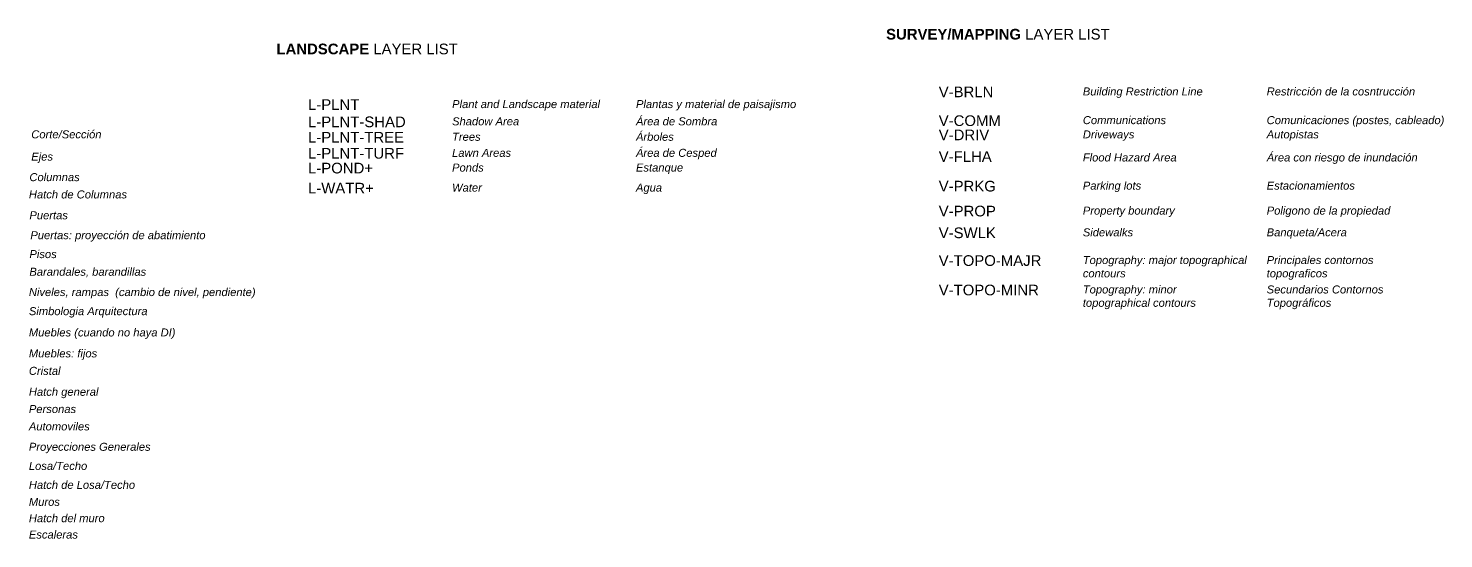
# Model space of a CAD drawing. Header units: metres. Extents: x 2618 to 2886, y 1654 to 1931.
# Drawn here: x 2859.9 to 2886.43, y 1715.66 to 1725.23 of the extents above; entities that cross this region are included whole.
import ezdxf

# ---------------------------------------------------------------- set-up
doc = ezdxf.new("R2010")
doc.units = ezdxf.units.M
for name, color, linetype in [('L-PLNT', 66, 'Continuous'), ('L-PLNT-SHAD', 68, 'Continuous'), ('L-PLNT-TREE', 66, 'Continuous'), ('L-PLNT-TURF', 66, 'Continuous'), ('L-POND+', 134, 'Continuous'), ('V-BRLN', 1, 'Continuous'), ('V-COMM', 8, 'Continuous'), ('V-DRIV', 8, 'Continuous'), ('V-FLHA', 1, 'Continuous'), ('V-PRKG', 8, 'Continuous'), ('V-PROP', 219, 'Continuous'), ('V-SWLK', 5, 'Continuous'), ('V-TOPO-MAJR', 30, 'Continuous'), ('V-TOPO-MINR', 251, 'Continuous')]:
    doc.layers.add(name, color=color, linetype=linetype)
doc.layers.add('L-WATR+', color=7, linetype='Continuous', true_color=0xadd7d7)
doc.styles.add('SANSERIF', font='sanss___.ttf', dxfattribs={"width": 1.5, "height": 0.1})

msp = doc.modelspace()

# ---------------------------------------------------------------- texts
at = {"attachment_point": 2, "style": 'SANSERIF'}
for s, insert, char_height, width in [('{\\fSansSerif|b1|i0|c2|p2;\\W1;SURVEY/MAPPING\\fSansSerif|b0|i0|c2|p2; LAYER LIST}', (2878.077, 1725.217), 0.2, 4.11335), ('{\\fSansSerif|b1|i0|c2|p2;\\W1;LANDSCAPE\\fSansSerif|b0|i0|c2|p2; LAYER LIST}', (2866.252, 1724.94), 0.2, 4.11335), ('\\pxql;{\\fArial|b0|i1|c0|p34;\\W1;Building Restriction Line}', (2880.866, 1724.118), 0.15, 2.39229), ('\\pxql;{\\fArial|b0|i1|c0|p34;\\W1;Restricción de la cosntrucción}', (2884.705, 1724.118), 0.15, 3.17768), ('\\pxql;{\\fArial|b0|i1|c0|p34;\\W1;Plant and Landscape material}', (2869.44, 1723.881), 0.15, 3.18864), ('\\pxql;{\\fArial|b0|i1|c0|p34;\\W1;Plantas y material de paisajismo}', (2873.312, 1723.881), 0.15, 4.03919), ('\\pxql;{\\fArial|b0|i1|c0|p34;\\W1;Shadow Area}', (2869.041, 1723.558), 0.15, 2.39229), ('\\pxql;{\\fArial|b0|i1|c0|p34;\\W1;Área de Sombra}', (2872.518, 1723.558), 0.15, 2.45141), ('\\pxql;{\\fArial|b0|i1|c0|p34;\\W1;Communications}', (2880.866, 1723.58), 0.15, 2.39229), ('\\pxql;{\\fArial|b0|i1|c0|p34;\\W1;Comunicaciones (postes, cableado)}', (2884.818, 1723.58), 0.15, 3.40295), ('\\pxql;{\\fArial|b0|i1|c0|p34;\\W1;Corte/Sección}', (2861.182, 1723.314), 0.15, 2.45141), ('\\pxql;{\\fArial|b0|i1|c0|p34;\\W1;Trees}', (2869.041, 1723.268), 0.15, 2.39229), ('\\pxql;{\\fArial|b0|i1|c0|p34;\\W1;Árboles}', (2872.518, 1723.268), 0.15, 2.45141), ('\\pxql;{\\fArial|b0|i1|c0|p34;\\W1;Driveways}', (2880.866, 1723.313), 0.15, 2.39229), ('\\pxql;{\\fArial|b0|i1|c0|p34;\\W1;Autopistas}', (2884.342, 1723.313), 0.15, 2.45141), ('\\pxql;{\\fArial|b0|i1|c0|p34;\\W1;Ejes}', (2860.952, 1722.896), 0.15, 1.99262), ('\\pxql;{\\fArial|b0|i1|c0|p34;\\W1;Lawn Areas}', (2869.041, 1722.967), 0.15, 2.39229), ('\\pxql;{\\fArial|b0|i1|c0|p34;\\W1;Área de Cesped}', (2872.518, 1722.967), 0.15, 2.45141), ('\\pxql;{\\fArial|b0|i1|c0|p34;\\W1;Área con riesgo de inundación}', (2884.818, 1722.88), 0.15, 3.40295), ('\\pxql;{\\fArial|b0|i1|c0|p34;\\W1;Ponds}', (2869.041, 1722.691), 0.15, 2.39229), ('\\pxql;{\\fArial|b0|i1|c0|p34;\\W1;Estanque}', (2872.518, 1722.691), 0.15, 2.45141), ('\\pxql;{\\fArial|b0|i1|c0|p34;\\W1;Flood Hazard Area}', (2880.866, 1722.88), 0.15, 2.39229), ('\\pxql;{\\fArial|b0|i1|c0|p34;\\W1;Columnas}', (2861.503, 1722.511), 0.15, 3.16412), ('\\pxql;{\\fArial|b0|i1|c0|p34;\\W1;Parking lots}', (2881.22, 1722.352), 0.15, 3.10101), ('\\pxql;{\\fArial|b0|i1|c0|p34;\\W1;Estacionamientos}', (2884.587, 1722.352), 0.15, 2.94027), ('\\pxql;{\\fArial|b0|i1|c0|p34;\\W1;Hatch de Columnas}', (2862.228, 1722.187), 0.15, 4.63391), ('\\pxql;{\\fArial|b0|i1|c0|p34;\\W1;Water}', (2869.041, 1722.315), 0.15, 2.39229), ('\\pxql;{\\fArial|b0|i1|c0|p34;\\W1;Agua}', (2872.518, 1722.315), 0.15, 2.45141), ('\\pxql;{\\fArial|b0|i1|c0|p34;\\W1;Property boundary}', (2880.866, 1721.884), 0.15, 2.39229), ('\\pxql;{\\fArial|b0|i1|c0|p34;\\W1;Poligono de la propiedad}', (2884.745, 1721.884), 0.15, 3.2565), ('\\pxql;{\\fArial|b0|i1|c0|p34;\\W1;Puertas}', (2861.503, 1721.796), 0.15, 3.16412), ('\\pxql;{\\fArial|b0|i1|c0|p34;\\W1;Puertas: proyección de abatimiento}', (2861.675, 1721.423), 0.15, 3.47289), ('\\pxql;{\\fArial|b0|i1|c0|p34;\\W1;Sidewalks}', (2881.22, 1721.476), 0.15, 3.10101), ('\\pxql;{\\fArial|b0|i1|c0|p34;\\W1;Banqueta/Acera}', (2884.587, 1721.476), 0.15, 2.94027), ('\\pxql;{\\fArial|b0|i1|c0|p34;\\W1;Pisos}', (2861.503, 1721.068), 0.15, 3.16412), ('\\pxql;{\\fArial|b0|i1|c0|p34;\\W1;Topography: major topographical contours}', (2881.225, 1720.957), 0.15, 3.11134), ('\\pxql;{\\fArial|b0|i1|c0|p34;\\W1;Principales contornos topograficos}', (2884.342, 1720.957), 0.15, 2.45141), ('\\pxql;{\\fArial|b0|i1|c0|p34;\\W1;Barandales, barandillas}', (2861.503, 1720.737), 0.15, 3.16412), ('\\pxql;{\\fArial|b0|i1|c0|p34;\\W1;Niveles, rampas  (cambio de nivel, pendiente)}', (2862.228, 1720.356), 0.15, 4.63391), ('\\pxql;{\\fArial|b0|i1|c0|p34;\\W1;Topography: minor topographical contours}', (2881.183, 1720.405), 0.15, 3.02582), ('\\pxql;{\\fArial|b0|i1|c0|p34;\\W1;Secundarios Contornos Topográficos}', (2884.745, 1720.405), 0.15, 3.2565), ('\\pxql;{\\fArial|b0|i1|c0|p34;\\W1;Simbologia Arquitectura}', (2862.228, 1719.998), 0.15, 4.63391), ('\\pxql;{\\fArial|b0|i1|c0|p34;\\W1;Muebles (cuando no haya DI)}', (2862.228, 1719.599), 0.15, 4.63391), ('\\pxql;{\\fArial|b0|i1|c0|p34;\\W1;Muebles: fijos}', (2862.228, 1719.206), 0.15, 4.63391), ('\\pxql;{\\fArial|b0|i1|c0|p34;\\W1;Cristal}', (2862.228, 1718.879), 0.15, 4.63391), ('\\pxql;{\\fArial|b0|i1|c0|p34;\\W1;Hatch general}', (2862.228, 1718.486), 0.15, 4.63391), ('\\pxql;{\\fArial|b0|i1|c0|p34;\\W1;Personas}', (2862.228, 1718.163), 0.15, 4.63391), ('\\pxql;{\\fArial|b0|i1|c0|p34;\\W1;Automoviles}', (2862.228, 1717.837), 0.15, 4.63391), ('\\pxql;{\\fArial|b0|i1|c0|p34;\\W1;Proyecciones Generales}', (2862.228, 1717.455), 0.15, 4.63391), ('\\pxql;{\\fArial|b0|i1|c0|p34;\\W1;Losa/Techo}', (2862.228, 1717.096), 0.15, 4.63391), ('\\pxql;{\\fArial|b0|i1|c0|p34;\\W1;Hatch de Losa/Techo}', (2862.228, 1716.741), 0.15, 4.63391), ('\\pxql;{\\fArial|b0|i1|c0|p34;\\W1;Muros}', (2862.228, 1716.422), 0.15, 4.63391), ('\\pxql;{\\fArial|b0|i1|c0|p34;\\W1;Hatch del muro}', (2862.228, 1716.116), 0.15, 4.63391), ('\\pxql;{\\fArial|b0|i1|c0|p34;\\W1;Escaleras}', (2862.228, 1715.809), 0.15, 4.63391)]:
    msp.add_mtext(s, dxfattribs=dict(at, insert=insert, char_height=char_height, width=width))
at = {"layer": 'L-PLNT', "ltscale": 0.01, "insert": (2866.232, 1723.897), "char_height": 0.2, "width": 2.17533, "attachment_point": 2, "style": 'SANSERIF'}
msp.add_mtext('\\pxql;{\\fArial|b0|i0|c0|p34;\\W1;L-PLNT}', dxfattribs=at)
at = {"layer": 'L-PLNT-SHAD', "ltscale": 0.01, "insert": (2866.232, 1723.573), "char_height": 0.2, "width": 2.17533, "attachment_point": 2, "style": 'SANSERIF'}
msp.add_mtext('\\pxql;{\\fArial|b0|i0|c0|p34;\\W1;L-PLNT-SHAD}', dxfattribs=at)
at = {"layer": 'L-PLNT-TREE', "ltscale": 0.01, "insert": (2866.232, 1723.284), "char_height": 0.2, "width": 2.17533, "attachment_point": 2, "style": 'SANSERIF'}
msp.add_mtext('\\pxql;{\\fArial|b0|i0|c0|p34;\\W1;L-PLNT-TREE}', dxfattribs=at)
at = {"layer": 'L-PLNT-TURF', "ltscale": 0.01, "insert": (2866.232, 1722.983), "char_height": 0.2, "width": 2.17533, "attachment_point": 2, "style": 'SANSERIF'}
msp.add_mtext('\\pxql;{\\fArial|b0|i0|c0|p34;\\W1;L-PLNT-TURF}', dxfattribs=at)
at = {"layer": 'L-POND+', "ltscale": 0.01, "insert": (2866.232, 1722.706), "char_height": 0.2, "width": 2.17533, "attachment_point": 2, "style": 'SANSERIF'}
msp.add_mtext('\\pxql;{\\fArial|b0|i0|c0|p34;\\W1;L-POND+}', dxfattribs=at)
at = {"layer": 'L-WATR+', "ltscale": 0.01, "insert": (2866.232, 1722.33), "char_height": 0.2, "width": 2.17533, "attachment_point": 2, "style": 'SANSERIF'}
msp.add_mtext('\\pxql;{\\fArial|b0|i0|c0|p34;\\W1;L-WATR+}', dxfattribs=at)
at = {"layer": 'V-BRLN', "ltscale": 0.01, "insert": (2878.056, 1724.134), "char_height": 0.2, "width": 2.17533, "attachment_point": 2, "style": 'SANSERIF'}
msp.add_mtext('\\pxql;{\\fArial|b0|i0|c0|p34;\\W1;V-BRLN}', dxfattribs=at)
at = {"layer": 'V-COMM', "ltscale": 0.01, "insert": (2878.056, 1723.595), "char_height": 0.2, "width": 2.17533, "attachment_point": 2, "style": 'SANSERIF'}
msp.add_mtext('\\pxql;{\\fArial|b0|i0|c0|p34;\\W1;V-COMM}', dxfattribs=at)
at = {"layer": 'V-DRIV', "ltscale": 0.01, "insert": (2878.056, 1723.328), "char_height": 0.2, "width": 2.17533, "attachment_point": 2, "style": 'SANSERIF'}
msp.add_mtext('\\pxql;{\\fArial|b0|i0|c0|p34;\\W1;V-DRIV}', dxfattribs=at)
at = {"layer": 'V-FLHA', "ltscale": 0.01, "insert": (2878.056, 1722.922), "char_height": 0.2, "width": 2.17533, "attachment_point": 2, "style": 'SANSERIF'}
msp.add_mtext('\\pxql;{\\fArial|b0|i0|c0|p34;\\W1;V-FLHA}', dxfattribs=at)
at = {"layer": 'V-PRKG', "ltscale": 0.01, "insert": (2878.056, 1722.367), "char_height": 0.2, "width": 2.17533, "attachment_point": 2, "style": 'SANSERIF'}
msp.add_mtext('\\pxql;{\\fArial|b0|i0|c0|p34;\\W1;V-PRKG}', dxfattribs=at)
at = {"layer": 'V-PROP', "ltscale": 0.01, "insert": (2878.056, 1721.9), "char_height": 0.2, "width": 2.17533, "attachment_point": 2, "style": 'SANSERIF'}
msp.add_mtext('\\pxql;{\\fArial|b0|i0|c0|p34;\\W1;V-PROP}', dxfattribs=at)
at = {"layer": 'V-SWLK', "ltscale": 0.01, "insert": (2878.056, 1721.492), "char_height": 0.2, "width": 2.17533, "attachment_point": 2, "style": 'SANSERIF'}
msp.add_mtext('\\pxql;{\\fArial|b0|i0|c0|p34;\\W1;V-SWLK}', dxfattribs=at)
at = {"layer": 'V-TOPO-MAJR', "ltscale": 0.01, "insert": (2878.056, 1720.972), "char_height": 0.2, "width": 2.17533, "attachment_point": 2, "style": 'SANSERIF'}
msp.add_mtext('\\pxql;{\\fArial|b0|i0|c0|p34;\\W1;V-TOPO-MAJR}', dxfattribs=at)
at = {"layer": 'V-TOPO-MINR', "ltscale": 0.01, "insert": (2878.056, 1720.42), "char_height": 0.2, "width": 2.17533, "attachment_point": 2, "style": 'SANSERIF'}
msp.add_mtext('\\pxql;{\\fArial|b0|i0|c0|p34;\\W1;V-TOPO-MINR}', dxfattribs=at)

doc.saveas('drawing.dxf')
